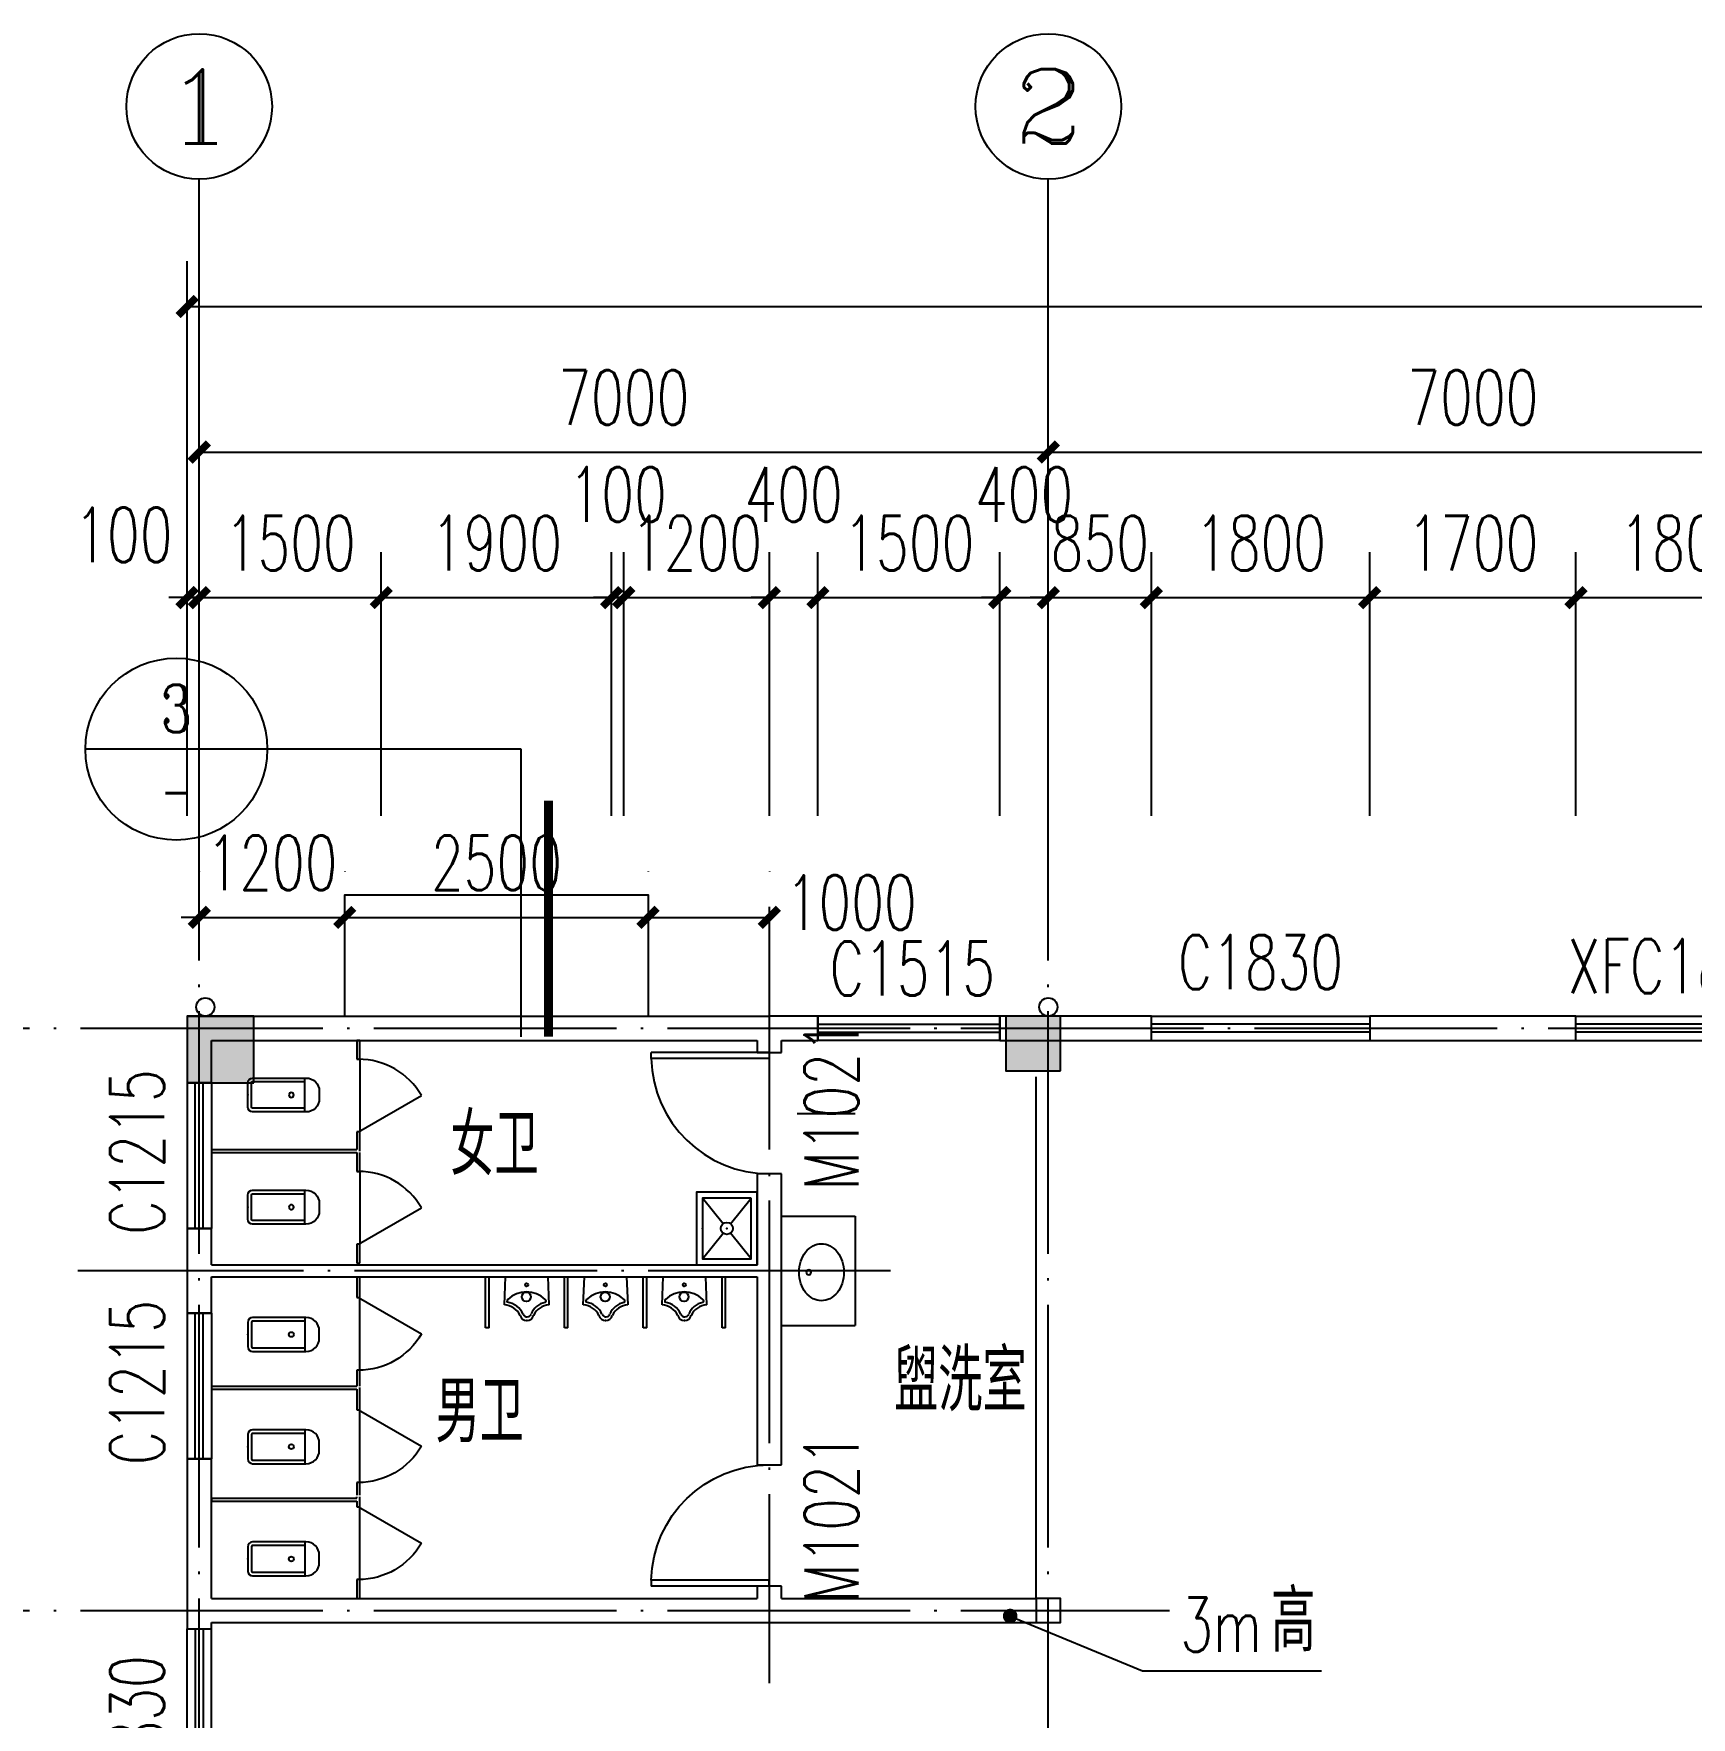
# Model space of a CAD drawing. Extents: x -4747 to 1060961, y -766984 to 396631.
# Drawn here: x 477180 to 490846, y -31745 to -17864 of the extents above; entities that cross this region are included whole.
import ezdxf
from ezdxf.enums import TextEntityAlignment as Align

# ---------------------------------------------------------------- set-up
doc = ezdxf.new("R2010")
doc.units = 0
doc.header["$LTSCALE"] = 1000
doc.header["$MEASUREMENT"] = 0
doc.linetypes.add('DOTE', pattern=[2.42, 2, -0.2, 0.02, -0.2])
doc.layers.get('0').update_dxf_attribs({"linetype": 'CONTINUOUS'})
doc.layers.get('DEFPOINTS').update_dxf_attribs({"linetype": 'CONTINUOUS'})
for name, color, linetype in [('AXIS', 3, 'CONTINUOUS'), ('AXIS_TEXT', 7, 'CONTINUOUS'), ('COLUMN', 9, 'CONTINUOUS'), ('DIM_IDEN', 3, 'CONTINUOUS'), ('DIM_LEAD', 3, 'CONTINUOUS'), ('DOTE', 1, 'DOTE'), ('LVTRY', 3, 'CONTINUOUS'), ('PUB_DIM', 3, 'CONTINUOUS'), ('PUB_TEXT', 7, 'CONTINUOUS'), ('WALL', 6, 'CONTINUOUS'), ('WINDOW', 4, 'CONTINUOUS'), ('WINDOW_TEXT', 7, 'CONTINUOUS'), ('卫生器具', 54, 'CONTINUOUS'), ('屋面', 4, 'CONTINUOUS'), ('柱', 2, 'CONTINUOUS'), ('柱涂实', 54, 'CONTINUOUS'), ('雨水管', 2, 'CONTINUOUS'), ('面积计算', 7, 'CONTINUOUS')]:
    doc.layers.add(name, color=color, linetype=linetype)
doc.styles.add('_TCH_AXIS', font='COMPLEX', dxfattribs={"bigfont": 'GBCBIG'})
doc.styles.add('_TCH_DIM', font='SIMPLEX', dxfattribs={"bigfont": 'GBCBIG'})
doc.styles.add('_TCH_LABEL', font='COMPLEX', dxfattribs={"bigfont": 'GBCBIG'})
doc.styles.add('_TCH_WINDOW', font='SIMPLEX', dxfattribs={"height": 3.5, "bigfont": 'GBCBIG'})
doc.styles.add('COMPLEX', font='complex_.ttf')
doc.styles.add('DIM_FONT', font='SIMPLEX', dxfattribs={"width": 0.7, "bigfont": 'GBCBIG'})
doc.styles.get("Standard").update_dxf_attribs({"font": 'gbenor.shx', "bigfont": 'gbcbig.shx'})
doc.dimstyles.new('DIMN150', dxfattribs={"dimscale": 1.5, "dimtxt": 300, "dimasz": 100, "dimexe": 250, "dimexo": 300, "dimgap": 150, "dimtad": 1, "dimdec": 0, "dimzin": 0, "dimtxsty": 'DIM_FONT', "dimblk": 'ARCHTICK', "dimcen": 0.09, "dimclrt": 7, "dimazin": 3, "dimtfac": 1, "dimtdec": 0, "dimtix": 1, "dimtmove": 0, "dimatfit": 3, "dimtolj": 1, "dimtzin": 0})

# ---------------------------------------------------------------- blocks, each defined once
blk = doc.blocks.new('A$C22EA1380')
at = {"layer": '柱涂实'}
for points in [[(550, 41650), (550, 42200), (0, 42200), (0, 41650)], [(7200, 41750), (7200, 42200), (6750, 42200), (6750, 41750)]]:
    blk.add_hatch(color=256, dxfattribs=at).paths.add_polyline_path(points)
at = {"layer": '柱'}
for points in [[(550, 41650), (550, 42200), (0, 42200), (0, 41650)], [(7200, 41750), (7200, 42200), (6750, 42200), (6750, 41750)]]:
    blk.add_lwpolyline(points, close=True, dxfattribs=at)
at = {"layer": '柱涂实', "linetype": 'CONTINUOUS'}
for points in [[(550, 41650), (550, 42200), (0, 42200), (0, 41650)], [(7200, 41750), (7200, 42200), (6750, 42200), (6750, 41750)]]:
    blk.add_lwpolyline(points, close=True, dxfattribs=at)
blk = doc.blocks.new('M_E8')
for p, q in [((-204, -257), (-194, -2)), ((-194, -2), (196, -2)), ((206, -257), (196, -2))]:
    blk.add_line(p, q)
at = {"const_width": 1.5}
for points in [[(-196, 0), (196, 0), (206, -257, -4.356259)], [(-194, -2), (-204, -257, 0.758087)]]:
    blk.add_lwpolyline(points, format="xyb", dxfattribs=at)
for points in [[(-2, -142), (6, -142), (12, -146), (19, -148), (25, -152), (29, -158), (34, -166), (37, -174), (39, -183), (37, -191), (35, -200), (29, -208), (25, -214), (17, -219), (12, -223), (4, -224), (-2, -224), (-6, -224), (-11, -223), (-18, -221), (-26, -217), (-32, -213), (-37, -207), (-42, -199), (-44, -190), (-45, -183), (-42, -173), (-40, -164), (-35, -158), (-31, -150), (-26, -148), (-24, -144), (-18, -143), (-14, -143), (-12, -142), (-8, -142), (-6, -141), (-2, -142)], [(-204, -257), (-194, -258), (-194, -258), (-183, -260), (-175, -261), (-165, -264), (-156, -268), (-147, -271), (-138, -275), (-128, -281), (-119, -287), (-109, -295), (-102, -300), (-94, -308), (-86, -316), (-79, -324), (-74, -332), (-68, -340), (-62, -348), (-58, -356), (-54, -366), (-50, -374), (-43, -383), (-36, -389), (-30, -392), (-23, -395), (-17, -398), (-9, -399), (0, -399), (13, -398), (23, -395), (29, -392), (35, -389), (43, -385), (49, -380), (54, -374), (58, -366), (62, -357), (65, -347), (71, -340), (75, -332), (80, -325), (85, -319), (91, -313), (95, -308), (100, -302), (106, -295), (113, -290), (119, -285), (126, -280), (132, -277), (139, -273), (145, -271), (154, -268), (162, -264), (173, -261), (183, -259), (191, -258), (199, -257), (206, -257)]]:
    blk.add_lwpolyline(points, dxfattribs=at)
for centre, radius in [((-3, -184), 41.7), ((-1, -74), 15)]:
    blk.add_circle(centre, radius)
for centre, radius, start, end in [((-2, -389), 250, 46.6458, 133.3542), ((-218, -432), 176, 26.1838, 85.5792), ((-158, -223), 22.7, 134.5857, 206.4573), ((-198, -412), 179, 22.2984, 83.8043), ((201, -407), 174, 100.5676, 157.7034), ((215, -425), 168, 93.3348, 155.3309), ((162, -222), 16.2, 297.1389, 62.8611), ((1, -338), 63.3, 194.7447, 345.2553), ((4, -329), 38.6, 202.7778, 341.3609)]:
    blk.add_arc(centre, radius, start, end)
blk.add_point((1, -402))
at = {"width": 0.8, "flags": 9}
for tag in ['XSIZE', 'YSIZE']:
    blk.add_attdef(tag, (0, 0), '', height=0.5, dxfattribs=at)
blk = doc.blocks.new('_LV4')
blk.add_lwpolyline([(0, -520, 0.078966), (92, -505, 0.088152), (166, -466, 0.105269), (218, -403, 0.121685), (235, -335, 0.121685), (218, -267, 0.105269), (166, -204, 0.088152), (92, -165, 0.078966), (0, -150, 0.078966), (-92, -165, 0.088152), (-166, -204, 0.105269), (-218, -267, 0.121685), (-235, -335, 0.121685), (-218, -403, 0.105269), (-166, -466, 0.088152), (-92, -505, 0.078966)], format="xyb", close=True)
blk.add_circle((0, -230), 20)
blk = doc.blocks.new('_ARCHTICK')
at = {"color": 0, "linetype": 'BYBLOCK', "const_width": 0.4}
blk.add_lwpolyline([(-0.5, -0.5), (0.5, 0.5)], dxfattribs=at)
blk = doc.blocks.new('*D201')
at = {"layer": 'DEFPOINTS', "color": 0}
for p in [(478545, -25223), (479745, -25150), (479745, -25223)]:
    blk.add_point(p, dxfattribs=at)
at = {"layer": 'PUB_DIM', "color": 0}
for p, q in [((478545, -24773), (478545, -24775)), ((479745, -24773), (479745, -24775)), ((478545, -25150), (478395, -25150)), ((478545, -25150), (479745, -25150)), ((479745, -25150), (479895, -25150))]:
    blk.add_line(p, q, dxfattribs=at)
at = {"layer": 'PUB_DIM', "color": 0, "xscale": 150, "yscale": 150, "zscale": 150}
blk.add_blockref('_ARCHTICK', (478545, -25150), dxfattribs=at)
at = {"layer": 'PUB_DIM', "color": 0, "xscale": 150, "yscale": 150, "zscale": 150, "rotation": 180}
blk.add_blockref('_ARCHTICK', (479745, -25150), dxfattribs=at)
at = {"layer": 'PUB_DIM', "color": 7, "insert": (479145, -24700), "char_height": 450, "attachment_point": 5, "style": 'DIM_FONT'}
blk.add_mtext('\\A1;1200', dxfattribs=at)
blk = doc.blocks.new('*D202')
at = {"layer": 'DEFPOINTS', "color": 0}
for p in [(479745, -25223), (482245, -25150), (482245, -25223)]:
    blk.add_point(p, dxfattribs=at)
at = {"layer": 'PUB_DIM', "color": 0}
for p, q in [((479745, -24773), (479745, -24775)), ((482245, -24773), (482245, -24775)), ((479745, -25150), (482245, -25150))]:
    blk.add_line(p, q, dxfattribs=at)
at = {"layer": 'PUB_DIM', "color": 0, "xscale": 150, "yscale": 150, "zscale": 150, "rotation": 180}
blk.add_blockref('_ARCHTICK', (479745, -25150), dxfattribs=at)
at = {"layer": 'PUB_DIM', "color": 0, "xscale": 150, "yscale": 150, "zscale": 150}
blk.add_blockref('_ARCHTICK', (482245, -25150), dxfattribs=at)
at = {"layer": 'PUB_DIM', "color": 7, "insert": (480995, -24700), "char_height": 450, "attachment_point": 5, "style": 'DIM_FONT'}
blk.add_mtext('\\A1;2500', dxfattribs=at)
blk = doc.blocks.new('*D203')
at = {"layer": 'DEFPOINTS', "color": 0}
for p in [(482245, -25223), (483245, -25150), (483245, -25223)]:
    blk.add_point(p, dxfattribs=at)
at = {"layer": 'PUB_DIM', "color": 0}
for p, q in [((482245, -24773), (482245, -24775)), ((483245, -24773), (483245, -24775)), ((482245, -25150), (483245, -25150))]:
    blk.add_line(p, q, dxfattribs=at)
at = {"layer": 'PUB_DIM', "color": 0, "xscale": 150, "yscale": 150, "zscale": 150, "rotation": 180}
blk.add_blockref('_ARCHTICK', (482245, -25150), dxfattribs=at)
at = {"layer": 'PUB_DIM', "color": 0, "xscale": 150, "yscale": 150, "zscale": 150}
blk.add_blockref('_ARCHTICK', (483245, -25150), dxfattribs=at)
at = {"layer": 'PUB_DIM', "color": 7, "insert": (483920, -25028), "char_height": 450, "attachment_point": 5, "style": 'DIM_FONT'}
blk.add_mtext('\\A1;1000', dxfattribs=at)
blk = doc.blocks.new('*D1098')
at = {"layer": 'DEFPOINTS', "color": 0}
for p in [(478545, -22514), (478445, -24764), (478545, -24764)]:
    blk.add_point(p, dxfattribs=at)
at = {"layer": 'PUB_DIM', "color": 0}
for p, q in [((478445, -24314), (478445, -22139)), ((478545, -24314), (478545, -22139)), ((478445, -22514), (478295, -22514)), ((478445, -22514), (478545, -22514)), ((478545, -22514), (478695, -22514))]:
    blk.add_line(p, q, dxfattribs=at)
at = {"layer": 'PUB_DIM', "color": 0, "xscale": 150, "yscale": 150, "zscale": 150}
blk.add_blockref('_ARCHTICK', (478445, -22514), dxfattribs=at)
at = {"layer": 'PUB_DIM', "color": 0, "xscale": 150, "yscale": 150, "zscale": 150, "rotation": 180}
blk.add_blockref('_ARCHTICK', (478545, -22514), dxfattribs=at)
at = {"layer": 'PUB_DIM', "color": 7, "insert": (477920, -21997), "char_height": 450, "attachment_point": 5, "style": 'DIM_FONT'}
blk.add_mtext('\\A1;100', dxfattribs=at)
blk = doc.blocks.new('*D1099')
at = {"layer": 'DEFPOINTS', "color": 0}
for p in [(480045, -22514), (478545, -24764), (480045, -24764)]:
    blk.add_point(p, dxfattribs=at)
at = {"layer": 'PUB_DIM', "color": 0}
for p, q in [((478545, -24314), (478545, -22139)), ((480045, -24314), (480045, -22139)), ((478545, -22514), (478395, -22514)), ((478545, -22514), (480045, -22514)), ((480045, -22514), (480195, -22514))]:
    blk.add_line(p, q, dxfattribs=at)
at = {"layer": 'PUB_DIM', "color": 0, "xscale": 150, "yscale": 150, "zscale": 150}
blk.add_blockref('_ARCHTICK', (478545, -22514), dxfattribs=at)
at = {"layer": 'PUB_DIM', "color": 0, "xscale": 150, "yscale": 150, "zscale": 150, "rotation": 180}
blk.add_blockref('_ARCHTICK', (480045, -22514), dxfattribs=at)
at = {"layer": 'PUB_DIM', "color": 7, "insert": (479295, -22064), "char_height": 450, "attachment_point": 5, "style": 'DIM_FONT'}
blk.add_mtext('\\A1;1500', dxfattribs=at)
blk = doc.blocks.new('*D1100')
at = {"layer": 'DEFPOINTS', "color": 0}
for p in [(481945, -22514), (480045, -24764), (481945, -24764)]:
    blk.add_point(p, dxfattribs=at)
at = {"layer": 'PUB_DIM', "color": 0}
for p, q in [((480045, -24314), (480045, -22139)), ((481945, -24314), (481945, -22139)), ((480045, -22514), (481945, -22514))]:
    blk.add_line(p, q, dxfattribs=at)
at = {"layer": 'PUB_DIM', "color": 0, "xscale": 150, "yscale": 150, "zscale": 150, "rotation": 180}
blk.add_blockref('_ARCHTICK', (480045, -22514), dxfattribs=at)
at = {"layer": 'PUB_DIM', "color": 0, "xscale": 150, "yscale": 150, "zscale": 150}
blk.add_blockref('_ARCHTICK', (481945, -22514), dxfattribs=at)
at = {"layer": 'PUB_DIM', "color": 7, "insert": (480995, -22064), "char_height": 450, "attachment_point": 5, "style": 'DIM_FONT'}
blk.add_mtext('\\A1;1900', dxfattribs=at)
blk = doc.blocks.new('*D1101')
at = {"layer": 'DEFPOINTS', "color": 0}
for p in [(482045, -22514), (481945, -24764), (482045, -24764)]:
    blk.add_point(p, dxfattribs=at)
at = {"layer": 'PUB_DIM', "color": 0}
for p, q in [((481945, -24314), (481945, -22139)), ((482045, -24314), (482045, -22139)), ((481945, -22514), (481795, -22514)), ((481945, -22514), (482045, -22514)), ((482045, -22514), (482195, -22514))]:
    blk.add_line(p, q, dxfattribs=at)
at = {"layer": 'PUB_DIM', "color": 0, "xscale": 150, "yscale": 150, "zscale": 150}
blk.add_blockref('_ARCHTICK', (481945, -22514), dxfattribs=at)
at = {"layer": 'PUB_DIM', "color": 0, "xscale": 150, "yscale": 150, "zscale": 150, "rotation": 180}
blk.add_blockref('_ARCHTICK', (482045, -22514), dxfattribs=at)
at = {"layer": 'PUB_DIM', "color": 7, "insert": (481995, -21663), "char_height": 450, "attachment_point": 5, "style": 'DIM_FONT'}
blk.add_mtext('\\A1;100', dxfattribs=at)
blk = doc.blocks.new('*D1102')
at = {"layer": 'DEFPOINTS', "color": 0}
for p in [(483245, -22514), (482045, -24764), (483245, -24764)]:
    blk.add_point(p, dxfattribs=at)
at = {"layer": 'PUB_DIM', "color": 0}
for p, q in [((482045, -24314), (482045, -22139)), ((483245, -24314), (483245, -22139)), ((482045, -22514), (481895, -22514)), ((482045, -22514), (483245, -22514)), ((483245, -22514), (483395, -22514))]:
    blk.add_line(p, q, dxfattribs=at)
at = {"layer": 'PUB_DIM', "color": 0, "xscale": 150, "yscale": 150, "zscale": 150}
blk.add_blockref('_ARCHTICK', (482045, -22514), dxfattribs=at)
at = {"layer": 'PUB_DIM', "color": 0, "xscale": 150, "yscale": 150, "zscale": 150, "rotation": 180}
blk.add_blockref('_ARCHTICK', (483245, -22514), dxfattribs=at)
at = {"layer": 'PUB_DIM', "color": 7, "insert": (482645, -22064), "char_height": 450, "attachment_point": 5, "style": 'DIM_FONT'}
blk.add_mtext('\\A1;1200', dxfattribs=at)
blk = doc.blocks.new('*D1103')
at = {"layer": 'DEFPOINTS', "color": 0}
for p in [(483645, -22514), (483245, -24764), (483645, -24764)]:
    blk.add_point(p, dxfattribs=at)
at = {"layer": 'PUB_DIM', "color": 0}
for p, q in [((483245, -24314), (483245, -22139)), ((483645, -24314), (483645, -22139)), ((483245, -22514), (483095, -22514)), ((483245, -22514), (483645, -22514)), ((483645, -22514), (483795, -22514))]:
    blk.add_line(p, q, dxfattribs=at)
at = {"layer": 'PUB_DIM', "color": 0, "xscale": 150, "yscale": 150, "zscale": 150}
blk.add_blockref('_ARCHTICK', (483245, -22514), dxfattribs=at)
at = {"layer": 'PUB_DIM', "color": 0, "xscale": 150, "yscale": 150, "zscale": 150, "rotation": 180}
blk.add_blockref('_ARCHTICK', (483645, -22514), dxfattribs=at)
at = {"layer": 'PUB_DIM', "color": 7, "insert": (483445, -21663), "char_height": 450, "attachment_point": 5, "style": 'DIM_FONT'}
blk.add_mtext('\\A1;400', dxfattribs=at)
blk = doc.blocks.new('*D1104')
at = {"layer": 'DEFPOINTS', "color": 0}
for p in [(485145, -22514), (483645, -24764), (485145, -24764)]:
    blk.add_point(p, dxfattribs=at)
at = {"layer": 'PUB_DIM', "color": 0}
for p, q in [((483645, -24314), (483645, -22139)), ((485145, -24314), (485145, -22139)), ((483645, -22514), (485145, -22514))]:
    blk.add_line(p, q, dxfattribs=at)
at = {"layer": 'PUB_DIM', "color": 0, "xscale": 150, "yscale": 150, "zscale": 150, "rotation": 180}
blk.add_blockref('_ARCHTICK', (483645, -22514), dxfattribs=at)
at = {"layer": 'PUB_DIM', "color": 0, "xscale": 150, "yscale": 150, "zscale": 150}
blk.add_blockref('_ARCHTICK', (485145, -22514), dxfattribs=at)
at = {"layer": 'PUB_DIM', "color": 7, "insert": (484395, -22064), "char_height": 450, "attachment_point": 5, "style": 'DIM_FONT'}
blk.add_mtext('\\A1;1500', dxfattribs=at)
blk = doc.blocks.new('*D1105')
at = {"layer": 'DEFPOINTS', "color": 0}
for p in [(485545, -22514), (485145, -24764), (485545, -24764)]:
    blk.add_point(p, dxfattribs=at)
at = {"layer": 'PUB_DIM', "color": 0}
for p, q in [((485145, -24314), (485145, -22139)), ((485545, -24314), (485545, -22139)), ((485145, -22514), (484995, -22514)), ((485145, -22514), (485545, -22514)), ((485545, -22514), (485695, -22514))]:
    blk.add_line(p, q, dxfattribs=at)
at = {"layer": 'PUB_DIM', "color": 0, "xscale": 150, "yscale": 150, "zscale": 150}
blk.add_blockref('_ARCHTICK', (485145, -22514), dxfattribs=at)
at = {"layer": 'PUB_DIM', "color": 0, "xscale": 150, "yscale": 150, "zscale": 150, "rotation": 180}
blk.add_blockref('_ARCHTICK', (485545, -22514), dxfattribs=at)
at = {"layer": 'PUB_DIM', "color": 7, "insert": (485345, -21663), "char_height": 450, "attachment_point": 5, "style": 'DIM_FONT'}
blk.add_mtext('\\A1;400', dxfattribs=at)
blk = doc.blocks.new('*D1106')
at = {"layer": 'DEFPOINTS', "color": 0}
for p in [(486395, -22514), (485545, -24764), (486395, -24764)]:
    blk.add_point(p, dxfattribs=at)
at = {"layer": 'PUB_DIM', "color": 0}
for p, q in [((485545, -24314), (485545, -22139)), ((486395, -24314), (486395, -22139)), ((485545, -22514), (485395, -22514)), ((485545, -22514), (486395, -22514)), ((486395, -22514), (486545, -22514))]:
    blk.add_line(p, q, dxfattribs=at)
at = {"layer": 'PUB_DIM', "color": 0, "xscale": 150, "yscale": 150, "zscale": 150}
blk.add_blockref('_ARCHTICK', (485545, -22514), dxfattribs=at)
at = {"layer": 'PUB_DIM', "color": 0, "xscale": 150, "yscale": 150, "zscale": 150, "rotation": 180}
blk.add_blockref('_ARCHTICK', (486395, -22514), dxfattribs=at)
at = {"layer": 'PUB_DIM', "color": 7, "insert": (485970, -22064), "char_height": 450, "attachment_point": 5, "style": 'DIM_FONT'}
blk.add_mtext('\\A1;850', dxfattribs=at)
blk = doc.blocks.new('*D1107')
at = {"layer": 'DEFPOINTS', "color": 0}
for p in [(488195, -22514), (486395, -24764), (488195, -24764)]:
    blk.add_point(p, dxfattribs=at)
at = {"layer": 'PUB_DIM', "color": 0}
for p, q in [((486395, -24314), (486395, -22139)), ((488195, -24314), (488195, -22139)), ((486395, -22514), (488195, -22514))]:
    blk.add_line(p, q, dxfattribs=at)
at = {"layer": 'PUB_DIM', "color": 0, "xscale": 150, "yscale": 150, "zscale": 150, "rotation": 180}
blk.add_blockref('_ARCHTICK', (486395, -22514), dxfattribs=at)
at = {"layer": 'PUB_DIM', "color": 0, "xscale": 150, "yscale": 150, "zscale": 150}
blk.add_blockref('_ARCHTICK', (488195, -22514), dxfattribs=at)
at = {"layer": 'PUB_DIM', "color": 7, "insert": (487295, -22064), "char_height": 450, "attachment_point": 5, "style": 'DIM_FONT'}
blk.add_mtext('\\A1;1800', dxfattribs=at)
blk = doc.blocks.new('*D1108')
at = {"layer": 'DEFPOINTS', "color": 0}
for p in [(489895, -22514), (488195, -24764), (489895, -24764)]:
    blk.add_point(p, dxfattribs=at)
at = {"layer": 'PUB_DIM', "color": 0}
for p, q in [((488195, -24314), (488195, -22139)), ((489895, -24314), (489895, -22139)), ((488195, -22514), (489895, -22514))]:
    blk.add_line(p, q, dxfattribs=at)
at = {"layer": 'PUB_DIM', "color": 0, "xscale": 150, "yscale": 150, "zscale": 150, "rotation": 180}
blk.add_blockref('_ARCHTICK', (488195, -22514), dxfattribs=at)
at = {"layer": 'PUB_DIM', "color": 0, "xscale": 150, "yscale": 150, "zscale": 150}
blk.add_blockref('_ARCHTICK', (489895, -22514), dxfattribs=at)
at = {"layer": 'PUB_DIM', "color": 7, "insert": (489045, -22064), "char_height": 450, "attachment_point": 5, "style": 'DIM_FONT'}
blk.add_mtext('\\A1;1700', dxfattribs=at)
blk = doc.blocks.new('*D1109')
at = {"layer": 'DEFPOINTS', "color": 0}
for p in [(491695, -22514), (489895, -24764), (491695, -24764)]:
    blk.add_point(p, dxfattribs=at)
at = {"layer": 'PUB_DIM', "color": 0}
for p, q in [((489895, -24314), (489895, -22139)), ((491695, -24314), (491695, -22139)), ((489895, -22514), (491695, -22514))]:
    blk.add_line(p, q, dxfattribs=at)
at = {"layer": 'PUB_DIM', "color": 0, "xscale": 150, "yscale": 150, "zscale": 150, "rotation": 180}
blk.add_blockref('_ARCHTICK', (489895, -22514), dxfattribs=at)
at = {"layer": 'PUB_DIM', "color": 0, "xscale": 150, "yscale": 150, "zscale": 150}
blk.add_blockref('_ARCHTICK', (491695, -22514), dxfattribs=at)
at = {"layer": 'PUB_DIM', "color": 7, "insert": (490795, -22064), "char_height": 450, "attachment_point": 5, "style": 'DIM_FONT'}
blk.add_mtext('\\A1;1800', dxfattribs=at)
blk = doc.blocks.new('*D1325')
at = {"layer": 'AXIS', "color": 0}
for p, q in [((478545, -24614), (478545, -20939)), ((485545, -24614), (485545, -20939)), ((478545, -21314), (485545, -21314))]:
    blk.add_line(p, q, dxfattribs=at)
at = {"layer": 'DEFPOINTS', "color": 0}
for p in [(485545, -21314), (478545, -25064), (485545, -25064)]:
    blk.add_point(p, dxfattribs=at)
at = {"layer": 'AXIS', "color": 0, "xscale": 150, "yscale": 150, "zscale": 150, "rotation": 180}
blk.add_blockref('_ARCHTICK', (478545, -21314), dxfattribs=at)
at = {"layer": 'AXIS', "color": 0, "xscale": 150, "yscale": 150, "zscale": 150}
blk.add_blockref('_ARCHTICK', (485545, -21314), dxfattribs=at)
at = {"layer": 'AXIS', "color": 7, "insert": (482045, -20864), "char_height": 450, "attachment_point": 5, "style": 'DIM_FONT'}
blk.add_mtext('\\A1;7000', dxfattribs=at)
blk = doc.blocks.new('*D1326')
at = {"layer": 'AXIS', "color": 0}
for p, q in [((485545, -24614), (485545, -20939)), ((492545, -24614), (492545, -20939)), ((485545, -21314), (492545, -21314))]:
    blk.add_line(p, q, dxfattribs=at)
at = {"layer": 'DEFPOINTS', "color": 0}
for p in [(492545, -21314), (485545, -25064), (492545, -25064)]:
    blk.add_point(p, dxfattribs=at)
at = {"layer": 'AXIS', "color": 0, "xscale": 150, "yscale": 150, "zscale": 150, "rotation": 180}
blk.add_blockref('_ARCHTICK', (485545, -21314), dxfattribs=at)
at = {"layer": 'AXIS', "color": 0, "xscale": 150, "yscale": 150, "zscale": 150}
blk.add_blockref('_ARCHTICK', (492545, -21314), dxfattribs=at)
at = {"layer": 'AXIS', "color": 7, "insert": (489045, -20864), "char_height": 450, "attachment_point": 5, "style": 'DIM_FONT'}
blk.add_mtext('\\A1;7000', dxfattribs=at)
blk = doc.blocks.new('*D1341')
at = {"layer": 'AXIS', "color": 0}
for p, q in [((478445, -24314), (478445, -19739)), ((578945, -24314), (578945, -19739)), ((478445, -20114), (578945, -20114))]:
    blk.add_line(p, q, dxfattribs=at)
at = {"layer": 'DEFPOINTS', "color": 0}
for p in [(578945, -20114), (478445, -24764), (578945, -24764)]:
    blk.add_point(p, dxfattribs=at)
at = {"layer": 'AXIS', "color": 0, "xscale": 150, "yscale": 150, "zscale": 150, "rotation": 180}
blk.add_blockref('_ARCHTICK', (478445, -20114), dxfattribs=at)
at = {"layer": 'AXIS', "color": 0, "xscale": 150, "yscale": 150, "zscale": 150}
blk.add_blockref('_ARCHTICK', (578945, -20114), dxfattribs=at)
at = {"layer": 'AXIS', "color": 7, "insert": (528695, -19664), "char_height": 450, "attachment_point": 5, "style": 'DIM_FONT'}
blk.add_mtext('\\A1;100500', dxfattribs=at)
blk = doc.blocks.new('$WINLIB2D$00000001')
at = {"color": 0}
for points in [[(-0.5, 0.5), (-0.5, -0.5)], [(-0.5, 0.5), (0.5, 0.5)], [(0.5, -0.5), (0.5, 0.5)], [(0.5, 0.1667), (-0.5, 0.1667)], [(0.5, -0.1667), (-0.5, -0.1667)], [(-0.5, -0.5), (0.5, -0.5)]]:
    blk.add_lwpolyline(points, dxfattribs=at)
blk = doc.blocks.new('_AXISO')
blk.add_circle((0, 0), 0.5)
at = {"layer": 'AXIS_TEXT', "style": 'COMPLEX', "width": 1.041667}
blk.add_attdef('A', text='', height=0.56, dxfattribs=at).set_placement((-0.25, -0.28), (0.25, -0.28), align=Align.FIT)
blk = doc.blocks.new('$DORLIB2D$00000001')
for p, q in [((0.45, 0.975), (0.5, 0.975)), ((0.45, 0), (0.45, 0.975)), ((0.5, 0), (0.5, 0.975)), ((0.5, 0), (0.45, 0))]:
    blk.add_line(p, q)
blk.add_arc((0.475, 0), 0.975, 91.4693, 180)
blk = doc.blocks.new('$TCHSYS$APDOOR2D')
blk.add_line((0.5, 0), (0, 0.866))
blk.add_arc((0.5, 0), 1, 120, 180)
blk = doc.blocks.new('$LVTRY$00000200')
for p, q in [((-140, -40, 0), (-140, -480, 0)), ((-110, -40, 0), (-110, -470, 0)), ((100, 0, 0), (-100, 0, 0)), ((100, -30, 0), (-100, -30, 0)), ((110, -470, 0), (110, -40, 0)), ((140, -480, 0), (140, -40, 0)), ((140, -470, 0), (-140, -470, 0)), ((-30, -590, 0), (30, -590, 0))]:
    blk.add_line(p, q)
blk.add_circle((0, -359, 0), 20)
for centre, radius, start, end in [((-100, -40, 0), 40, 90, 180), ((-100, -40, 0), 10, 90, 180), ((100, -40, 0), 40, 0, 90), ((100, -40, 0), 10, 0, 90), ((-30, -480, 0), 110, 180, 270), ((30, -480, 0), 110, 270, 0)]:
    blk.add_arc(centre, radius, start, end)
blk.add_point((0, 0))
blk = doc.blocks.new('$LVTRY$00000191')
at = {"color": 0}
for p, q in [((-250, -50, 0), (-39, -219, 0)), ((39, -219, 0), (250, -50, 0)), ((-250, -450, 0), (-39, -281, 0)), ((39, -281, 0), (250, -450, 0))]:
    blk.add_line(p, q, dxfattribs=at)
at = {"color": 0, "elevation": 0}
for points in [[(300, -500), (300, 0), (-300, 0), (-300, -500)], [(250, -450), (250, -50), (-250, -50), (-250, -450)]]:
    blk.add_lwpolyline(points, close=True, dxfattribs=at)
at = {"color": 0}
blk.add_circle((0, -250, 0), 50, dxfattribs=at)
for p in [(0, -50, 0), (0, -250, 0)]:
    blk.add_point(p, dxfattribs=at)
blk = doc.blocks.new('_FZHK')
blk.add_lwpolyline([(-0.5, -0.5), (0.5, -0.5), (0.5, 0.5), (-0.5, 0.5)], close=True)

msp = doc.modelspace()

# ---------------------------------------------------------------- linework, layer by layer
at = {"layer": 'AXIS'}
for p, q in [((478544.9, -25064.3), (478544.9, -19064.3)), ((485544.9, -25064.3), (485544.9, -19064.3))]:
    msp.add_line(p, q, dxfattribs=at)
at = {"layer": 'DIM_IDEN'}
for p, q in [((479105.9, -23763.1), (477605.9, -23763.1)), ((481200, -23763.1), (479105.9, -23763.1)), ((481200, -26134.7), (481200, -23763.1))]:
    msp.add_line(p, q, dxfattribs=at)
at = {"layer": 'DIM_IDEN', "const_width": 75}
msp.add_lwpolyline([(481425, -26134.7), (481425, -24187.2)], dxfattribs=at)
at = {"layer": 'DIM_IDEN'}
msp.add_circle((478355.9, -23763.1), 750, dxfattribs=at)
at = {"layer": 'DIM_LEAD'}
for p, q in [((485230.3, -30910), (486322.3, -31362.4)), ((486322.3, -31362.4), (487796.8, -31362.4))]:
    msp.add_line(p, q, dxfattribs=at)
at = {"layer": 'DIM_LEAD', "const_width": 60}
msp.add_lwpolyline([(485202.6, -30898.5, 1), (485258.1, -30921.5, 1)], format="xyb", close=True, dxfattribs=at)
at = {"layer": 'DOTE'}
for p, q in [((478544.9, -69064.3), (478544.9, -25064.3)), ((483244.9, -25064.3), (483244.9, -31464.3)), ((485544.9, -69064.3), (485544.9, -25064.3)), ((475144.9, -26064.3), (579844.9, -26064.3)), ((484244.9, -28064.3), (477544.9, -28064.3)), ((475144.9, -30864.3), (486544.9, -30864.3))]:
    msp.add_line(p, q, dxfattribs=at)
at = {"layer": 'WALL'}
for p, q in [((478444.9, -25964.3), (483244.9, -25964.3)), ((478444.9, -25964.3), (478444.9, -26514.3)), ((483644.9, -25964.3), (483244.9, -25964.3)), ((483644.9, -26164.3), (483644.9, -25964.3)), ((486394.9, -25964.3), (485144.9, -25964.3)), ((485144.9, -25964.3), (485144.9, -26164.3)), ((486394.9, -26164.3), (486394.9, -25964.3)), ((489894.9, -25964.3), (488194.9, -25964.3)), ((488194.9, -25964.3), (488194.9, -26164.3)), ((489894.9, -26164.3), (489894.9, -25964.3)), ((478644.9, -26164.3), (483144.9, -26164.3)), ((478644.9, -26514.3), (478644.9, -26164.3)), ((483144.9, -26164.3), (483144.9, -26264.3)), ((483344.9, -26264.3), (483344.9, -26164.3)), ((483344.9, -26164.3), (483644.9, -26164.3)), ((485144.9, -26164.3), (486394.9, -26164.3)), ((488194.9, -26164.3), (489894.9, -26164.3)), ((483144.9, -26264.3), (483344.9, -26264.3)), ((478444.9, -26514.3), (478644.9, -26514.3)), ((483344.9, -27264.3), (483144.9, -27264.3)), ((483144.9, -27264.3), (483144.9, -28014.3)), ((483344.9, -28064.3), (483344.9, -27264.3)), ((478644.9, -27714.3), (478444.9, -27714.3)), ((478444.9, -27714.3), (478444.9, -28064.3)), ((478644.9, -28014.3), (478644.9, -27714.3)), ((478644.9, -28014.3), (479857.4, -28014.3)), ((479857.4, -28014.3), (483144.9, -28014.3)), ((478444.9, -28064.3), (478444.9, -28414.3)), ((478644.9, -28114.3), (479857.4, -28114.3)), ((478644.9, -28414.3), (478644.9, -28114.3)), ((479857.4, -28114.3), (483144.9, -28114.3)), ((483144.9, -28114.3), (483144.9, -29664.3)), ((483344.9, -29664.3), (483344.9, -28064.3)), ((478444.9, -28414.3), (478644.9, -28414.3)), ((478644.9, -29614.3), (478444.9, -29614.3)), ((478444.9, -29614.3), (478444.9, -30864.3)), ((478644.9, -30764.3), (478644.9, -29614.3)), ((483144.9, -29664.3), (483344.9, -29664.3)), ((483344.9, -30664.3), (483144.9, -30664.3)), ((483144.9, -30664.3), (483144.9, -30764.3)), ((483344.9, -30764.3), (483344.9, -30664.3)), ((478644.9, -30764.3), (483144.9, -30764.3)), ((483344.9, -30764.3), (485444.9, -30764.3)), ((478444.9, -30864.3), (478444.9, -31014.3)), ((478444.9, -31014.3), (478644.9, -31014.3)), ((478644.9, -31014.3), (478644.9, -30964.3)), ((478644.9, -30964.3), (483244.9, -30964.3)), ((483244.9, -30964.3), (485444.9, -30964.3))]:
    msp.add_line(p, q, dxfattribs=at)
at = {"layer": 'WINDOW'}
for points in [[(485444.9, -29964.3), (485444.9, -26464.3)], [(485444.9, -30764.3), (485444.9, -26464.3)]]:
    msp.add_lwpolyline(points, dxfattribs=at)
at = {"layer": '卫生器具'}
for p, q in [((479844.9, -26164.3), (479844.9, -26319.4)), ((479869.9, -26164.3), (479844.9, -26164.3)), ((479869.9, -26319.4), (479869.9, -26164.3)), ((479844.9, -26319.4), (479869.9, -26319.4)), ((479869.9, -26319.4, 400), (479869.9, -26919.4, 400)), ((479869.9, -26919.4), (479844.9, -26919.4)), ((479844.9, -26919.4), (479844.9, -27064.3)), ((479869.9, -27076.8), (479869.9, -26919.4)), ((478644.9, -27064.3), (479844.9, -27064.3)), ((478644.9, -27064.3), (478644.9, -27089.3)), ((478644.9, -27089.3), (479844.9, -27089.3)), ((479844.9, -27089.3), (479844.9, -27244.4)), ((479869.9, -27244.4), (479869.9, -27089.3)), ((479844.9, -27244.4), (479869.9, -27244.4)), ((479869.9, -27244.4, 400), (479869.9, -27844.4, 400)), ((483952.3, -27614.3), (483952.3, -28514.3)), ((479869.9, -27844.4), (479844.9, -27844.4)), ((479844.9, -27844.4), (479844.9, -28001.8)), ((479869.9, -28001.8), (479869.9, -27844.4)), ((479844.9, -28001.8), (479869.9, -28001.8)), ((479844.9, -28114.3), (479844.9, -28284.2)), ((479869.9, -28284.2), (479869.9, -28114.3)), ((480904.9, -28532.9), (480904.9, -28112.9)), ((480934.9, -28532.9), (480934.9, -28112.9)), ((481554.9, -28532.9), (481554.9, -28112.9)), ((481584.9, -28532.9), (481584.9, -28112.9)), ((482204.9, -28532.9), (482204.9, -28112.9)), ((482234.9, -28532.9), (482234.9, -28112.9)), ((482854.9, -28532.9), (482854.9, -28112.9)), ((482884.9, -28532.9), (482884.9, -28112.9)), ((479844.9, -28284.2), (479869.9, -28284.2)), ((479869.9, -28884.2, 400), (479869.9, -28284.2, 400)), ((479869.9, -28884.2), (479844.9, -28884.2)), ((479844.9, -28884.2), (479844.9, -29014.3)), ((479869.9, -29014.3), (479869.9, -28884.2)), ((478644.9, -29014.3), (479844.9, -29014.3)), ((478644.9, -29014.3), (478644.9, -29039.3)), ((478644.9, -29039.3), (479844.9, -29039.3)), ((479844.9, -29039.3), (479844.9, -29209.2)), ((479869.9, -29209.2), (479869.9, -29026.8)), ((479844.9, -29209.2), (479869.9, -29209.2)), ((479869.9, -29809.2, 400), (479869.9, -29209.2, 400)), ((479869.9, -29809.2), (479844.9, -29809.2)), ((479844.9, -29809.2), (479844.9, -29914.3)), ((479869.9, -29914.3), (479869.9, -29809.2)), ((478644.9, -29939.3), (479844.9, -29939.3)), ((478644.9, -29939.3), (478644.9, -29964.3)), ((478644.9, -29964.3), (479844.9, -29964.3)), ((479844.9, -29939.3), (479844.9, -29926.8)), ((479844.9, -29964.3), (479844.9, -30009.2)), ((479869.9, -29951.8), (479869.9, -29926.8)), ((479869.9, -30009.2), (479869.9, -29951.8)), ((479844.9, -30009.2), (479869.9, -30009.2)), ((479869.9, -30609.2, 400), (479869.9, -30009.2, 400)), ((479869.9, -30609.2), (479844.9, -30609.2)), ((479844.9, -30609.2), (479844.9, -30764.3)), ((479869.9, -30764.3), (479869.9, -30609.2)), ((479844.9, -30764.3), (479869.9, -30764.3))]:
    msp.add_line(p, q, dxfattribs=at)
for points in [[(483952.3, -26770.3), (483474.1, -26770.3)], [(483344.9, -27614.3), (483952.3, -27614.3)], [(480934.9, -28532.9), (480904.9, -28532.9)], [(481584.9, -28532.9), (481554.9, -28532.9)], [(482234.9, -28532.9), (482204.9, -28532.9)], [(482884.9, -28532.9), (482854.9, -28532.9)], [(483344.9, -28514.3), (483952.3, -28514.3)]]:
    msp.add_lwpolyline(points, dxfattribs=at)
at = {"layer": '屋面'}
msp.add_lwpolyline([(479744.9, -25964.3), (479744.9, -24964.3), (481844.9, -24964.3), (482244.9, -24964.3), (482244.9, -25964.3)], dxfattribs=at)
at = {"layer": '雨水管'}
for centre in [(478594.9, -25889.3), (485544.9, -25889.3)]:
    msp.add_circle(centre, 75, dxfattribs=at)

# ---------------------------------------------------------------- block references
at = {"layer": 'AXIS'}
ref = msp.add_blockref('_AXISO', (478544.9, -18464.3), dxfattribs=dict(at, xscale=1200, yscale=1200, zscale=1200))
ref.add_attrib('A', '1', dxfattribs={"layer": 'AXIS_TEXT', "height": 612, "style": '_TCH_AXIS', "width": 2.193758}).set_placement((478257.2, -18770.3), (478832.6, -18770.3), align=Align.FIT)
ref = msp.add_blockref('_AXISO', (485544.9, -18464.3), dxfattribs=dict(at, xscale=1200, yscale=1200, zscale=1200))
ref.add_attrib('A', '2', dxfattribs={"layer": 'AXIS_TEXT', "height": 612, "style": '_TCH_AXIS', "width": 1.410273}).set_placement((485257.2, -18770.3), (485832.6, -18770.3), align=Align.FIT)
at = {"layer": 'COLUMN', "xscale": 200, "yscale": 200, "zscale": 200, "rotation": 270}
msp.add_blockref('_FZHK', (485544.9, -30864.3), dxfattribs=at)
at = {"layer": 'LVTRY', "rotation": 90.00000000001296}
msp.add_blockref('$LVTRY$00000191', (482644.9, -27714.3, 0), dxfattribs=at)
at = {"layer": 'WINDOW'}
ref = msp.add_blockref('$WINLIB2D$00000001', (484394.9, -26064.3), dxfattribs=dict(at, xscale=-1500, yscale=-200, zscale=-1500))
ref.add_attrib('A', 'C1515', (483742.4, -25795), dxfattribs={"layer": 'WINDOW_TEXT', "height": 446.25, "style": '_TCH_WINDOW', "width": 0.705882})
ref = msp.add_blockref('$WINLIB2D$00000001', (487294.9, -26064.3), dxfattribs=dict(at, xscale=1800, yscale=-200, zscale=1800))
ref.add_attrib('A', 'C1830', (486612.4, -25742.6), dxfattribs={"layer": 'WINDOW_TEXT', "height": 446.25, "style": '_TCH_WINDOW', "width": 0.705882})
ref = msp.add_blockref('$WINLIB2D$00000001', (490794.9, -26064.3), dxfattribs=dict(at, xscale=1800, yscale=-200, zscale=1800))
ref.add_attrib('A', 'XFC1830', (489827.4, -25774.9), dxfattribs={"layer": 'WINDOW_TEXT', "height": 446.25, "style": '_TCH_WINDOW', "width": 0.705882})
ref = msp.add_blockref('$DORLIB2D$00000001', (483244.9, -26764.3), dxfattribs=dict(at, xscale=1000, yscale=1000, zscale=1000, rotation=90))
ref.add_attrib('A', 'M1021', (483980.5, -27401.8), dxfattribs={"layer": 'WINDOW_TEXT', "height": 446.25, "rotation": 90, "style": '_TCH_WINDOW', "width": 0.705882})
ref = msp.add_blockref('$WINLIB2D$00000001', (478544.9, -27114.3), dxfattribs=dict(at, xscale=-1200, yscale=-200, zscale=-1200, rotation=90))
ref.add_attrib('A', 'C1215', (478255.5, -27766.8), dxfattribs={"layer": 'WINDOW_TEXT', "height": 446.25, "rotation": 90, "style": '_TCH_WINDOW', "width": 0.705882})
ref = msp.add_blockref('$WINLIB2D$00000001', (478544.9, -29014.3), dxfattribs=dict(at, xscale=-1200, yscale=-200, zscale=-1200, rotation=90))
ref.add_attrib('A', 'C1215', (478255.5, -29666.8), dxfattribs={"layer": 'WINDOW_TEXT', "height": 446.25, "rotation": 90, "style": '_TCH_WINDOW', "width": 0.705882})
ref = msp.add_blockref('$DORLIB2D$00000001', (483244.9, -30164.3), dxfattribs=dict(at, xscale=-1000, yscale=1000, zscale=-1000, rotation=90))
ref.add_attrib('A', 'M1021', (483980.5, -30801.8), dxfattribs={"layer": 'WINDOW_TEXT', "height": 446.25, "rotation": 90, "style": '_TCH_WINDOW', "width": 0.705882})
ref = msp.add_blockref('$WINLIB2D$00000001', (478544.9, -31914.3), dxfattribs=dict(at, xscale=1800, yscale=-200, zscale=1800, rotation=90))
ref.add_attrib('A', 'C1830', (478255.5, -32596.8), dxfattribs={"layer": 'WINDOW_TEXT', "height": 446.25, "rotation": 90, "style": '_TCH_WINDOW', "width": 0.705882})
at = {"layer": '卫生器具', "xscale": 600, "zscale": 25}
for p, yscale, rotation in [((479857.4, -26619.4), 600, 270.0000000000292), ((479857.4, -27544.4), 600, 270.0000000000219), ((479857.4, -28584.2), -600, 90), ((479857.4, -29509.2), -600, 90), ((479857.4, -30309.2), -600, 90)]:
    msp.add_blockref('$TCHSYS$APDOOR2D', p, dxfattribs=dict(at, yscale=yscale, rotation=rotation))
at = {"layer": '卫生器具', "yscale": -1, "rotation": 270.0000000000367}
for p in [(478944.9, -26614.3, 0), (478944.9, -27539.3, 0)]:
    msp.add_blockref('$LVTRY$00000200', p, dxfattribs=at)
at = {"layer": '卫生器具', "xscale": -1, "rotation": 90}
msp.add_blockref('_LV4', (483339.8, -28076.1), dxfattribs=at)
msp.add_blockref('_LV4', (483339.8, -28076.1), dxfattribs=at)
at = {"layer": '卫生器具', "extrusion": (0, 0, -1), "xscale": -0.8999999999068677, "yscale": 0.8999999999068677, "zscale": -0.8999999999999773, "rotation": 359.9999999999999}
for p in [(-481244.5, -28112.9), (-481894.5, -28112.9), (-482544.5, -28112.9)]:
    msp.add_blockref('M_E8', p, dxfattribs=at)
at = {"layer": '卫生器具', "rotation": 89.99999999999166}
for p in [(478944.9, -28589.3, 0), (478944.9, -29514.3, 0), (478944.9, -30439.3, 0)]:
    msp.add_blockref('$LVTRY$00000200', p, dxfattribs=at)
at = {"layer": '面积计算'}
msp.add_blockref('A$C22EA1380', (478444.9, -68164.3), dxfattribs=at)

# ---------------------------------------------------------------- texts
at = {"layer": 'PUB_TEXT', "style": '_TCH_LABEL'}
msp.add_text('3', height=391.5, dxfattribs=at).set_placement((478225.4, -23624.2), (478486.4, -23624.2), align=Align.FIT)
at = {"layer": 'PUB_TEXT', "style": '_TCH_LABEL', "width": 0.777778}
msp.add_text('-', height=391.5, dxfattribs=at).set_placement((478225.4, -24293.4), (478486.4, -24293.4), align=Align.FIT)
at = {"layer": 'PUB_TEXT'}
for s, p in [('女卫', (480614.6, -27277.7)), ('盥洗室', (484272.8, -29222.1)), ('男卫', (480493.1, -29478.7))]:
    msp.add_text(s, height=506.38, dxfattribs=at).set_placement(p)
at = {"layer": 'PUB_TEXT', "style": '_TCH_DIM'}
msp.add_text('高', height=506.4, dxfattribs=at).set_placement((487382.4, -31204.9))
at = {"layer": 'PUB_TEXT', "style": '_TCH_DIM', "width": 0.705882}
msp.add_text('3m', height=446.25, dxfattribs=at).set_placement((486632.4, -31204.9))

# ---------------------------------------------------------------- dimensions: what is measured, and where the dimension line sits
at = {"layer": 'AXIS'}
for p1, p2, distance, picture, middle in [((478444.9, -24764.3), (578944.9, -24764.3), 4650, '*D1341', (528694.9, -19664.3)), ((478544.9, -25064.3), (485544.9, -25064.3), 3750, '*D1325', (482044.9, -20864.3)), ((485544.9, -25064.3), (492544.9, -25064.3), 3750, '*D1326', (489044.9, -20864.3))]:
    dim = msp.add_aligned_dim(p1=p1, p2=p2, distance=distance, dimstyle='DIMN150', dxfattribs=at)
    dim.commit()
    dim.dimension.update_dxf_attribs({"geometry": picture, "text_midpoint": middle})
at = {"layer": 'PUB_DIM'}
for base, p1, p2, picture, middle in [((482044.9, -22514.3), (481944.9, -24764.3), (482044.9, -24764.3), '*D1101', (481994.9, -21663.1)), ((483644.9, -22514.3), (483244.9, -24764.3), (483644.9, -24764.3), '*D1103', (483444.9, -21663.1)), ((485544.9, -22514.3), (485144.9, -24764.3), (485544.9, -24764.3), '*D1105', (485344.9, -21663.1)), ((478544.9, -22514.3), (478444.9, -24764.3), (478544.9, -24764.3), '*D1098', (477919.9, -21996.8)), ((483244.9, -25149.9), (482244.9, -25223.4), (483244.9, -25223.4), '*D203', (483919.9, -25028.4))]:
    dim = msp.add_linear_dim(base=base, p1=p1, p2=p2, angle=0, dimstyle='DIMN150', dxfattribs=at)
    dim.commit()
    dim.dimension.update_dxf_attribs({"geometry": picture, "text_midpoint": middle, "dimtype": 129})
for p1, p2, distance, picture, middle in [((478544.9, -24764.3), (480044.9, -24764.3), 2250, '*D1099', (479294.9, -22064.3)), ((480044.9, -24764.3), (481944.9, -24764.3), 2250, '*D1100', (480994.9, -22064.3)), ((482044.9, -24764.3), (483244.9, -24764.3), 2250, '*D1102', (482644.9, -22064.3)), ((483644.9, -24764.3), (485144.9, -24764.3), 2250, '*D1104', (484394.9, -22064.3)), ((485544.9, -24764.3), (486394.9, -24764.3), 2250, '*D1106', (485969.9, -22064.3)), ((486394.9, -24764.3), (488194.9, -24764.3), 2250, '*D1107', (487294.9, -22064.3)), ((488194.9, -24764.3), (489894.9, -24764.3), 2250, '*D1108', (489044.9, -22064.3)), ((489894.9, -24764.3), (491694.9, -24764.3), 2250, '*D1109', (490794.9, -22064.3)), ((478544.9, -25223.4), (479744.9, -25223.4), 73.5, '*D201', (479144.9, -24699.9)), ((479744.9, -25223.4), (482244.9, -25223.4), 73.5, '*D202', (480994.9, -24699.9))]:
    dim = msp.add_aligned_dim(p1=p1, p2=p2, distance=distance, dimstyle='DIMN150', dxfattribs=at)
    dim.commit()
    dim.dimension.update_dxf_attribs({"geometry": picture, "text_midpoint": middle})

doc.saveas('drawing.dxf')
